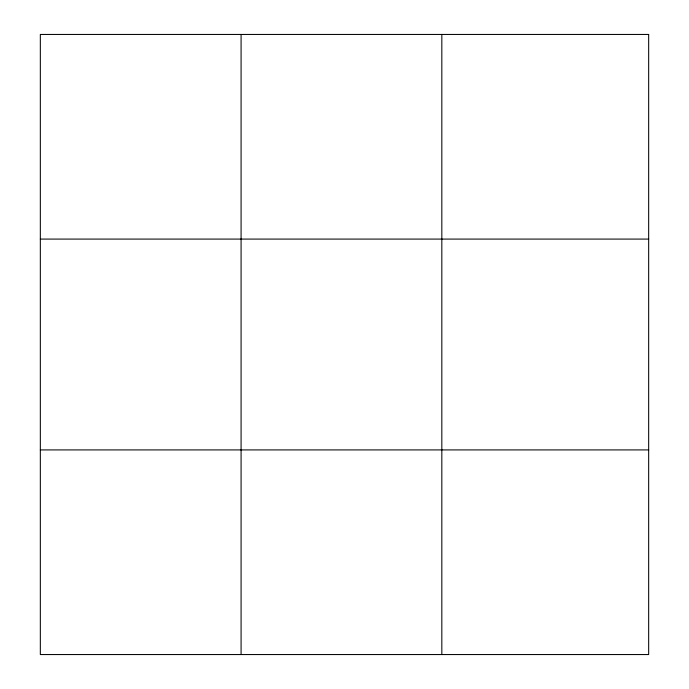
<?xml version="1.0" encoding="UTF-8"?>
<svg xmlns="http://www.w3.org/2000/svg" width="689" height="689" viewBox="0 0 689 689"><rect width="100%" height="100%" fill="white"/><g stroke="black" fill="none" stroke-linecap="round" stroke-linejoin="round"><path stroke-width="1.03" d="M241.081 654.55L241.081 34.45M441.83 654.55L441.83 34.45M40.332 239.083L648.668 239.083M40.332 449.917L648.668 449.917M648.668 34.45L648.668 654.55L40.332 654.55L40.332 34.45L648.668 34.45"/></g></svg>
